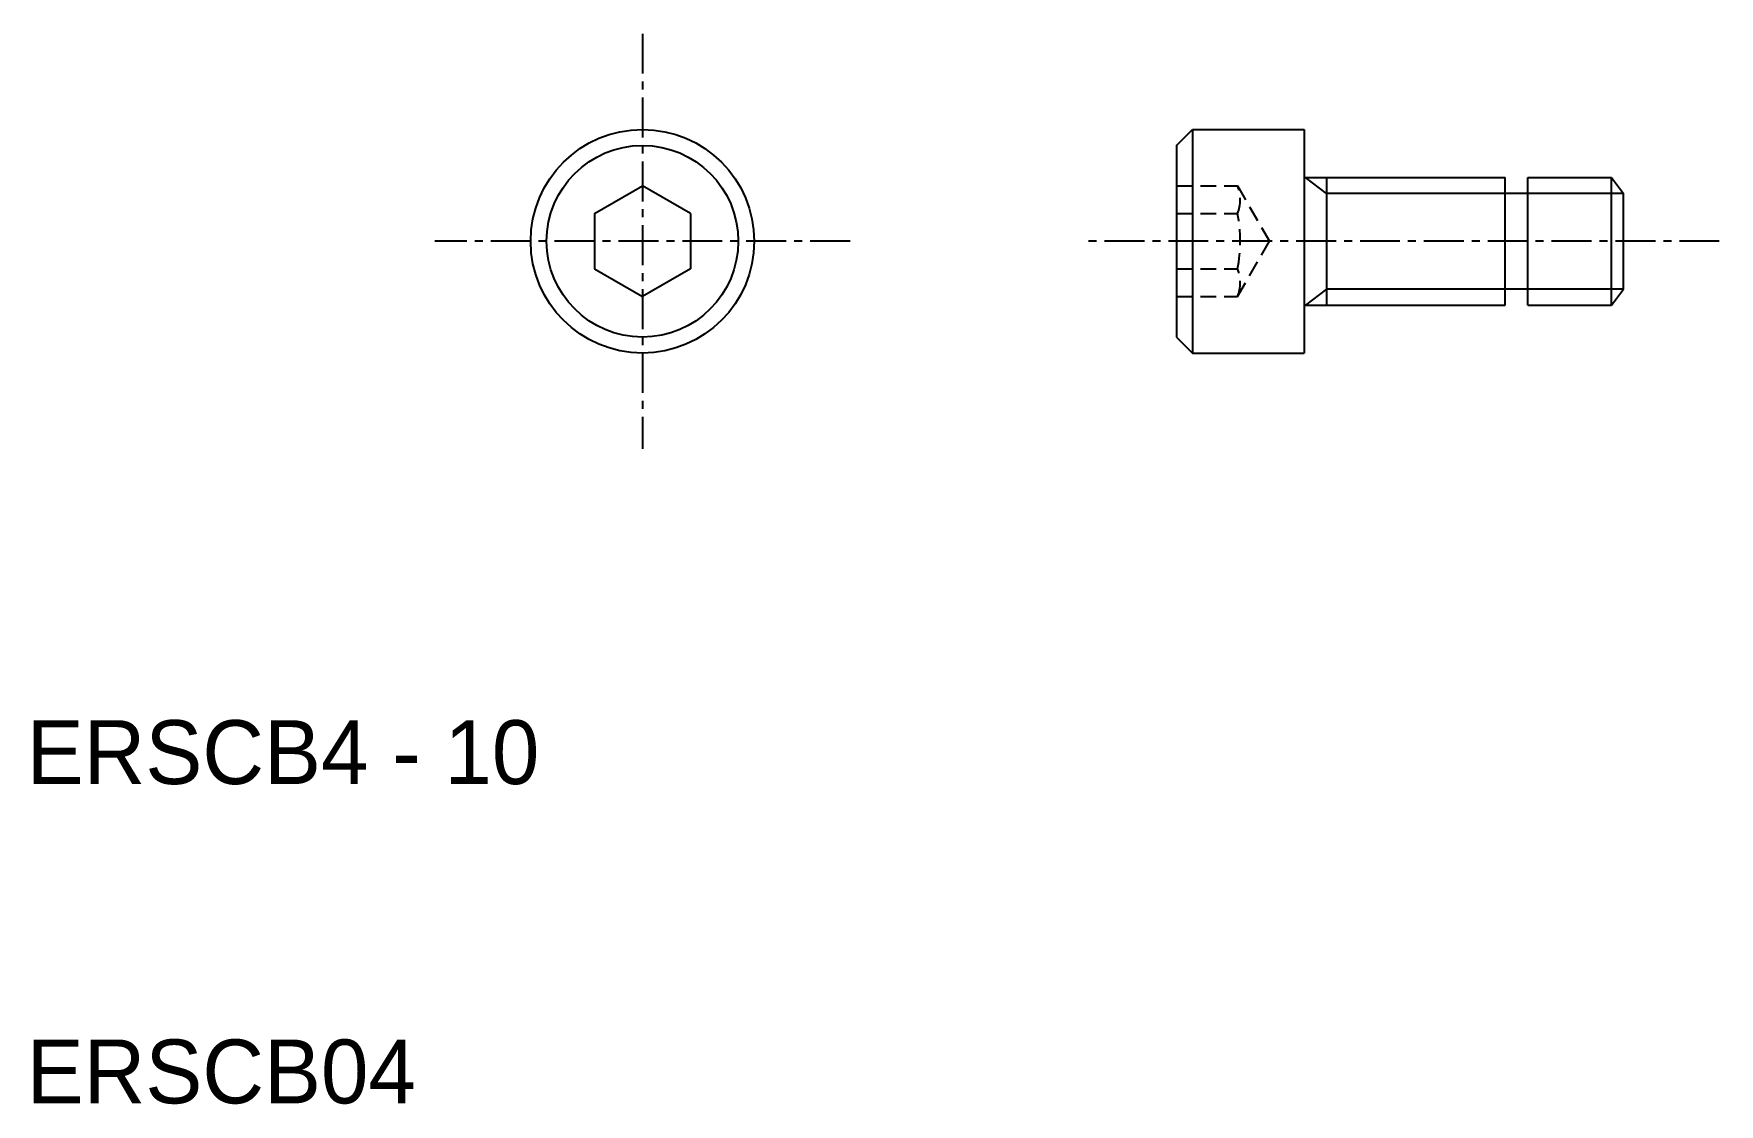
# Model space of a CAD drawing. Extents: x 10.2 to 63, y 10 to 43.5.
import ezdxf

# ---------------------------------------------------------------- set-up
doc = ezdxf.new("R2010")
doc.units = 0
doc.linetypes.add('CENTER', pattern=[2, 1.25, -0.25, 0.25, -0.25])
doc.linetypes.add('DASHED', pattern=[0.75, 0.5, -0.25])
doc.layers.get('0').update_dxf_attribs({"linetype": 'CONTINUOUS'})
doc.layers.add('CENTER', color=1, linetype='CENTER')

msp = doc.modelspace()

# ---------------------------------------------------------------- linework, layer by layer
at = {"color": 7, "linetype": 'CONTINUOUS'}
for p, q in [((46, 40), (46.5, 40.5)), ((46.5, 40.5), (46.5, 33.5)), ((46.5, 40.5), (50, 40.5)), ((50, 40.5), (50, 39)), ((46, 40), (46, 34)), ((27.781, 37.866), (29.281, 38.732)), ((30.781, 37.866), (29.281, 38.732)), ((50, 39), (56.3, 39)), ((50, 39), (50, 35)), ((50.7, 39), (50.7, 35)), ((56.3, 35), (56.3, 39)), ((57, 35), (57, 39)), ((57, 39), (59.621, 39)), ((59.621, 35), (59.621, 39)), ((59.621, 39), (60, 38.5)), ((60, 35.5), (60, 38.5)), ((27.781, 37.866), (27.781, 36.134)), ((30.781, 37.866), (30.781, 36.134)), ((27.781, 36.134), (29.281, 35.268)), ((30.781, 36.134), (29.281, 35.268)), ((59.621, 35), (60, 35.5)), ((50, 35), (56.3, 35)), ((50, 35), (50, 33.5)), ((57, 35), (59.621, 35)), ((46, 34), (46.5, 33.5)), ((46.5, 33.5), (50, 33.5))]:
    msp.add_line(p, q, dxfattribs=at)
at = {"color": 3, "linetype": 'DASHED'}
for p, q in [((46, 38.732), (47.916, 38.732)), ((47.916, 38.732), (48.916, 37)), ((46, 37.866), (47.916, 37.866)), ((47.916, 35.268), (48.916, 37)), ((46, 36.134), (47.916, 36.134)), ((46, 35.268), (47.916, 35.268))]:
    msp.add_line(p, q, dxfattribs=at)
at = {"color": 3, "linetype": 'CONTINUOUS'}
for p, q in [((50.7, 38.5), (50.044, 39)), ((60, 38.5), (50.7, 38.5)), ((50.7, 35.5), (50.044, 35)), ((60, 35.5), (50.7, 35.5))]:
    msp.add_line(p, q, dxfattribs=at)
at = {"color": 7, "linetype": 'CONTINUOUS'}
for radius in [3.5, 3]:
    msp.add_circle((29.281, 37), radius, dxfattribs=at)
at = {"color": 3, "linetype": 'DASHED'}
for centre, radius, start, end in [((46.843, 38.299), 1.157, 338.0126, 21.9874), ((43.5, 37), 4.5, 348.9042, 11.0958), ((46.843, 35.701), 1.157, 338.0126, 21.9874)]:
    msp.add_arc(centre, radius, start, end, dxfattribs=at)
at = {"layer": 'CENTER', "color": 1, "linetype": 'CENTER'}
for p, q in [((29.281, 43.5), (29.281, 30.5)), ((35.781, 37), (22.781, 37)), ((63, 37), (43, 37))]:
    msp.add_line(p, q, dxfattribs=at)

# ---------------------------------------------------------------- texts
at = {"color": 7, "linetype": 'CONTINUOUS'}
for s, p in [('ERSCB4 - 10', (10, 20)), ('ERSCB04', (10, 10))]:
    msp.add_text(s, height=2, dxfattribs=at).set_placement(p)

doc.saveas('drawing.dxf')
